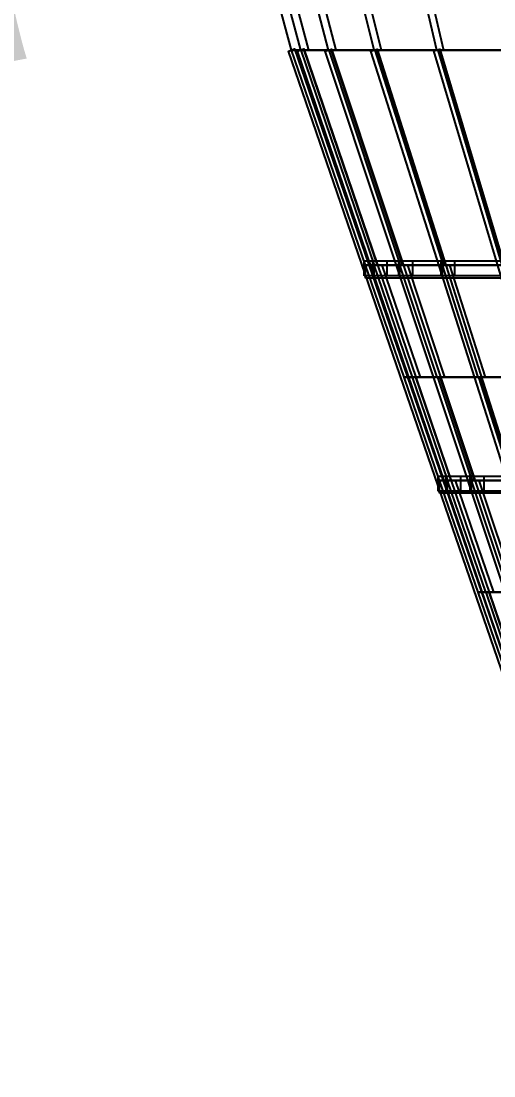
# Model space of a CAD drawing. Header units: millimetres. Extents: x -123812 to 252100, y -3000 to 639000.
# Drawn here: x -31503 to -20516, y 331163 to 355672 of the extents above; entities that cross this region are included whole.
import ezdxf
from ezdxf.enums import TextEntityAlignment as Align

# ---------------------------------------------------------------- set-up
doc = ezdxf.new("R2010")
doc.units = ezdxf.units.MM
for name, color, linetype, lineweight in [('D-STR-DECK', 7, 'Continuous', 25), ('D-STR-DIM', 7, 'Continuous', 13), ('D-STR-TXT', 7, 'Continuous', 13)]:
    doc.layers.add(name, color=color, linetype=linetype, lineweight=lineweight)
doc.styles.add('OpenSansCondensed-Light', font='OpenSansCondensed-Light.ttf')
doc.styles.add('TOWER_UNICODE', font='Arial Unicode.ttf')
doc.dimstyles.new('EZDXF', dxfattribs={"dimtxt": 0.25, "dimasz": 0.175, "dimexe": 0.375, "dimexo": 0.125, "dimgap": 0.1, "dimtad": 1, "dimlfac": 100, "dimzin": 12, "dimdsep": 46, "dimtxsty": 'OpenSansCondensed-Light', "dimblk": 'ARCHTICK', "dimcen": 2.5, "dimazin": 3, "dimtfac": 0.5, "dimtmove": 2, "dimatfit": 3})

# ---------------------------------------------------------------- blocks, each defined once
blk = doc.blocks.new('_ARCHTICK')
at = {"color": 0, "linetype": 'BYBLOCK', "const_width": 0.15}
blk.add_lwpolyline([(-0.5, -0.5), (0.5, 0.5)], dxfattribs=at)

msp = doc.modelspace()

# ---------------------------------------------------------------- linework, layer by layer
at = {"layer": 'D-STR-DECK'}
for points in [[(-25221.6, 355000), (-29000, 369000), (-28900, 371000), (-28474.3, 371000), (-28573.4, 369000), (-24827.4, 355000)], [(-25221.6, 355000), (-29000, 369000), (-28900, 371000), (-28474.3, 371000), (-28573.4, 369000), (-24827.4, 355000)], [(-25005.9, 355000), (-28751.9, 369000), (-28652.8, 371000), (-27741.4, 371000), (-27838, 369000), (-24188.4, 355000)], [(-25005.9, 355000), (-28751.9, 369000), (-28652.8, 371000), (-27741.4, 371000), (-27838, 369000), (-24188.4, 355000)], [(-24362.2, 355000), (-28011.8, 369000), (-27915.3, 371000), (-26533.8, 371000), (-26626.2, 369000), (-23135.5, 355000)], [(-24362.2, 355000), (-28011.8, 369000), (-27915.3, 371000), (-26533.8, 371000), (-26626.2, 369000), (-23135.5, 355000)], [(-23301.8, 355000), (-26792.5, 369000), (-26700.1, 371000), (-24872.2, 371000), (-24958.9, 369000), (-21686.7, 355000)], [(-23301.8, 355000), (-26792.5, 369000), (-26700.1, 371000), (-24872.2, 371000), (-24958.9, 369000), (-21686.7, 355000)], [(-21842.6, 355000), (-25114.7, 369000), (-25028.1, 371000), (-22785.1, 371000), (-22864.4, 369000), (-19866.9, 355000)], [(-21842.6, 355000), (-25114.7, 369000), (-25028.1, 371000), (-22785.1, 371000), (-22864.4, 369000), (-19866.9, 355000)], [(-18406, 334975.6), (-25292.6, 354975.6), (-25150.7, 355024.4), (-18264.2, 335024.4)], [(-23499.9, 350000), (-25221.6, 355000), (-24934.2, 355000), (-23226.8, 350000)], [(-23499.9, 350000), (-25221.6, 355000), (-24934.2, 355000), (-23226.8, 350000)], [(-18249.2, 334975.8), (-25076.8, 354975.8), (-24934.9, 355024.2), (-18107.2, 335024.2)], [(-18249.2, 334975.8), (-25076.8, 354975.8), (-24934.9, 355024.2), (-18107.2, 335024.2)], [(-23291.7, 350000), (-24998, 355000), (-24300.2, 355000), (-22636.2, 350000)], [(-23291.7, 350000), (-24998, 355000), (-24300.2, 355000), (-22636.2, 350000)], [(-17781.5, 334976.3), (-24433.4, 354976.3), (-24291.1, 355023.7), (-17639.2, 335023.7)], [(-17781.5, 334976.3), (-24433.4, 354976.3), (-24291.1, 355023.7), (-17639.2, 335023.7)], [(-22684.9, 350000), (-24346.8, 355000), (-23250.4, 355000), (-21658.3, 350000)], [(-22684.9, 350000), (-24346.8, 355000), (-23250.4, 355000), (-21658.3, 350000)], [(-17010.9, 334977.3), (-23373.2, 354977.3), (-23230.3, 355022.7), (-16867.9, 335022.7)], [(-17010.9, 334977.3), (-23373.2, 354977.3), (-23230.3, 355022.7), (-16867.9, 335022.7)], [(-21689.9, 350000), (-23278.9, 355000), (-21802.9, 355000), (-20309.8, 350000)], [(-21689.9, 350000), (-23278.9, 355000), (-21802.9, 355000), (-20309.8, 350000)], [(-15950.5, 334978.6), (-21914.5, 354978.6), (-21770.7, 355021.4), (-15806.8, 335021.4)], [(-15950.5, 334978.6), (-21914.5, 354978.6), (-21770.7, 355021.4), (-15806.8, 335021.4)], [(-20323.9, 350000), (-21812.8, 355000), (-19982.2, 355000), (-18613.9, 350000)], [(-20323.9, 350000), (-21812.8, 355000), (-19982.2, 355000), (-18613.9, 350000)], [(-23530, 349750), (-23530, 350100), (-23001.5, 350100), (-23001.5, 349750)], [(-23530, 349750), (-23530, 350100), (-23001.5, 350100), (-23001.5, 349750)], [(-23500, 349700), (-23500, 350000), (-5948.7, 350000), (-5948.7, 349700)], [(-23500, 349700), (-23500, 350000), (-5948.7, 350000), (-5948.7, 349700)], [(-22604.7, 347400), (-23500, 350000), (-23120.5, 350000), (-22232.9, 347400)], [(-22604.7, 347400), (-23500, 350000), (-23120.5, 350000), (-22232.9, 347400)], [(-23328.7, 349750), (-23328.7, 350100), (-22409.5, 350100), (-22409.5, 349750)], [(-23328.7, 349750), (-23328.7, 350100), (-22409.5, 350100), (-22409.5, 349750)], [(-23299, 349700), (-23299, 350000), (-5795.6, 350000), (-5795.6, 349700)], [(-23299, 349700), (-23299, 350000), (-5795.6, 350000), (-5795.6, 349700)], [(-22411.4, 347400), (-23299, 350000), (-22525.4, 350000), (-21660.6, 347400)], [(-22411.4, 347400), (-23299, 350000), (-22525.4, 350000), (-21660.6, 347400)], [(-22728.2, 349750), (-22728.2, 350100), (-21434, 350100), (-21434, 349750)], [(-22728.2, 349750), (-22728.2, 350100), (-21434, 350100), (-21434, 349750)], [(-22699.3, 349700), (-22699.3, 350000), (-5543.3, 350000), (-5543.3, 349700)], [(-22699.3, 349700), (-22699.3, 350000), (-5543.3, 350000), (-5543.3, 349700)], [(-21834.5, 347400), (-22699.3, 350000), (-21544.9, 350000), (-20717.8, 347400)], [(-21834.5, 347400), (-22699.3, 350000), (-21544.9, 350000), (-20717.8, 347400)], [(-21738.9, 349750), (-21738.9, 350100), (-20091.8, 350100), (-20091.8, 349750)], [(-21738.9, 349750), (-21738.9, 350100), (-20091.8, 350100), (-20091.8, 349750)], [(-21711.2, 349700), (-21711.2, 350000), (-5196.2, 350000), (-5196.2, 349700)], [(-21711.2, 349700), (-21711.2, 350000), (-5196.2, 350000), (-5196.2, 349700)], [(-20884.1, 347400), (-21711.2, 350000), (-20195.7, 350000), (-19420.4, 347400)], [(-20884.1, 347400), (-21711.2, 350000), (-20195.7, 350000), (-19420.4, 347400)], [(-21778.3, 345000), (-22604.7, 347400), (-22338.9, 347400), (-21519.3, 345000)], [(-21778.3, 345000), (-22604.7, 347400), (-22338.9, 347400), (-21519.3, 345000)], [(-21585.3, 345000), (-22404.3, 347400), (-21770.9, 347400), (-20972.2, 345000)], [(-21585.3, 345000), (-22404.3, 347400), (-21770.9, 347400), (-20972.2, 345000)], [(-21022.9, 345000), (-21820.7, 347400), (-20830.4, 347400), (-20066.2, 345000)], [(-21022.9, 345000), (-21820.7, 347400), (-20830.4, 347400), (-20066.2, 345000)], [(-20100.9, 345000), (-20863.6, 347400), (-19533.5, 347400), (-18816.8, 345000)], [(-20100.9, 345000), (-20863.6, 347400), (-19533.5, 347400), (-18816.8, 345000)], [(-21808.4, 344750), (-21808.4, 345100), (-21294.6, 345100), (-21294.6, 344750)], [(-21808.4, 344750), (-21808.4, 345100), (-21294.6, 345100), (-21294.6, 344750)], [(-21621.8, 344750), (-21621.8, 345100), (-20746.5, 345100), (-20746.5, 344750)], [(-21621.8, 344750), (-21621.8, 345100), (-20746.5, 345100), (-20746.5, 344750)], [(-21065.3, 344750), (-21065.3, 345100), (-19843.4, 345100), (-19843.4, 344750)], [(-21065.3, 344750), (-21065.3, 345100), (-19843.4, 345100), (-19843.4, 344750)], [(-21778.4, 344700), (-21778.4, 345000), (-5948.7, 345000), (-5948.7, 344700)], [(-21778.4, 344700), (-21778.4, 345000), (-5948.7, 345000), (-5948.7, 344700)], [(-20883.1, 342400), (-21778.4, 345000), (-21413.6, 345000), (-20526, 342400)], [(-20883.1, 342400), (-21778.4, 345000), (-21413.6, 345000), (-20526, 342400)], [(-21592, 344700), (-21592, 345000), (-5795.6, 345000), (-5795.6, 344700)], [(-21592, 344700), (-21592, 345000), (-5795.6, 345000), (-5795.6, 344700)], [(-20704.5, 342400), (-21592, 345000), (-20862.4, 345000), (-19997.7, 342400)], [(-20704.5, 342400), (-21592, 345000), (-20862.4, 345000), (-19997.7, 342400)], [(-21036.3, 344700), (-21036.3, 345000), (-5543.3, 345000), (-5543.3, 344700)], [(-21036.3, 344700), (-21036.3, 345000), (-5543.3, 345000), (-5543.3, 344700)], [(-20171.5, 342400), (-21036.3, 345000), (-19954.3, 345000), (-19127.2, 342400)], [(-20171.5, 342400), (-21036.3, 345000), (-19954.3, 345000), (-19127.2, 342400)], [(-20056.7, 340000), (-20883.1, 342400), (-20631.5, 342400), (-19811.9, 340000)], [(-20056.7, 340000), (-20883.1, 342400), (-20631.5, 342400), (-19811.9, 340000)], [(-19878.9, 340000), (-20698, 342400), (-20106.9, 342400), (-19308.2, 340000)], [(-19878.9, 340000), (-20698, 342400), (-20106.9, 342400), (-19308.2, 340000)]]:
    msp.add_lwpolyline(points, close=True, dxfattribs=at)

# ---------------------------------------------------------------- texts
at = {"layer": 'D-STR-TXT', "style": 'TOWER_UNICODE'}
msp.add_text('天望デッキ', height=7800, dxfattribs=at).set_placement((-54000, 359000), align=Align.MIDDLE_CENTER)

# ---------------------------------------------------------------- dimensions: what is measured, and where the dimension line sits
at = {"layer": 'D-STR-DIM'}
msp.add_linear_dim(base=(-112000, 0), p1=(0, 0), p2=(0, 634000), angle=90, dimstyle='EZDXF', override={"dimtxt": 8400, "dimasz": 3750, "dimexe": 2100, "dimexo": 1800, "dimgap": 2100, "dimtad": 1, "dimdec": 0, "dimlfac": 1, "dimlunit": 2, "dimtxsty": 'TOWER_UNICODE', "dimclrd": 7, "dimclre": 7, "dimclrt": 7}, dxfattribs=at).render()

doc.saveas('drawing.dxf')
